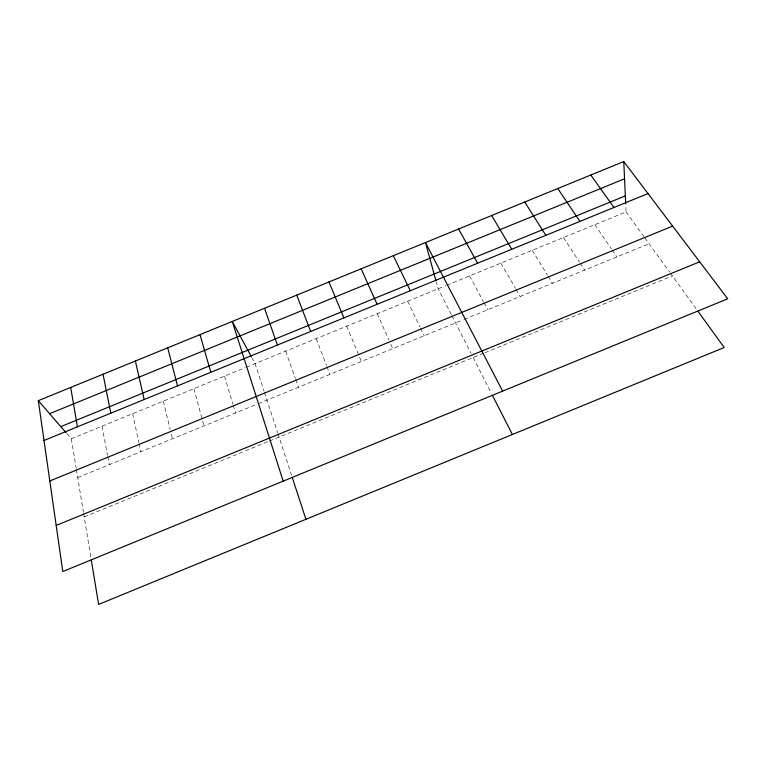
<?xml version="1.0" encoding="UTF-8"?>
<svg xmlns="http://www.w3.org/2000/svg" width="766" height="766" viewBox="0 0 766 766"><rect width="100%" height="100%" fill="white"/><g stroke="black" fill="none" stroke-linecap="round" stroke-linejoin="round"><path stroke-width="0.57" stroke-dasharray="3.83 2.87" d="M66.814 433.566L71.315 438.755L245.244 367.642M246.336 367.192L445.726 285.661M446.808 285.22L626.071 211.914L625.755 205.049M77.711 477.582L257.213 404.113M258.305 403.663L463.095 319.843M464.167 319.403L649.08 243.712M84.193 516.926L268.253 441.503M269.335 441.063L483.911 353.145M484.983 352.705L672.385 275.913M626.071 211.914L644.206 236.962M644.895 237.929L669.599 272.074M670.298 273.031L697.194 310.201M594.799 224.697L611.527 249.084M612.197 250.061L616.879 256.888M563.508 237.498L579.527 262.183M580.168 263.169L584.659 270.082M532.198 250.3L547.508 275.281M548.121 276.287L552.41 283.276M500.868 263.111L515.47 288.399M516.054 289.404L520.143 296.49M469.52 275.932L483.413 301.517M483.968 302.541L487.856 309.703M251.717 357.425L255.068 363.62L264.098 391.263M451.337 314.644L438.152 288.753L436.285 281.965M451.863 315.678L471.071 353.404M473.177 357.54L491.437 393.379M407.684 301.22L420.055 327.13M420.563 328.212L424.173 335.767M377.198 313.677L388.879 339.884M390.832 344.25L392.776 348.616M346.692 326.153L361.361 361.485M316.176 338.639L326.488 365.42M326.919 366.541L329.926 374.344M285.632 351.125L295.36 378.471M295.743 379.563L298.472 387.223M264.462 392.364L277.627 432.666M277.981 433.767L291.578 475.36M224.495 376.125L232.826 404.065M233.161 405.176L235.497 412.998M193.894 388.64L203.976 425.906M163.282 401.154L170.224 429.678M171.335 434.245L172.446 438.813M132.642 413.678L138.885 442.499M139.134 443.658L140.887 451.729M101.993 426.212L107.537 455.33M107.757 456.498L109.308 464.656M71.315 438.755L76.16 468.17M76.361 469.347L83.417 512.224M83.618 513.402L90.905 557.667"/><path stroke-width="1.15" d="M49.589 413.697L624.549 178.784M60.811 426.633L625.334 195.885M44.007 440.488L647.998 193.568M49.809 480.981L672.634 226.094M56.186 525.447L699.674 261.8M38.3 400.666L623.763 161.569L727.7 298.797L62.793 571.541L38.3 400.666L66.067 432.694M697.874 311.14L724.196 347.515L98.613 604.431L91.288 559.975M590.768 175.041L613.968 207.481M557.753 188.522L579.919 221.403M524.72 202.013L545.842 235.334M491.657 215.514L511.736 249.276M458.575 229.024L477.611 263.226M251.162 356.391L232.261 321.452L283.19 481.134M502.63 391.12L425.475 242.544L435.978 280.835M492.461 395.4L512.377 434.504M393.322 255.672L410.298 290.745M361.159 268.809L377.111 304.313M328.968 281.965L343.905 317.89M296.748 295.111L310.67 331.477M264.519 308.277L277.416 345.073M292.277 477.524L305.921 519.291M199.993 334.637L210.841 372.286M167.697 347.821L177.52 385.911M135.381 361.016L144.171 399.546M103.037 374.229L110.802 413.18M70.683 387.443L77.414 426.834M623.763 161.569L625.707 203.9"/></g></svg>
